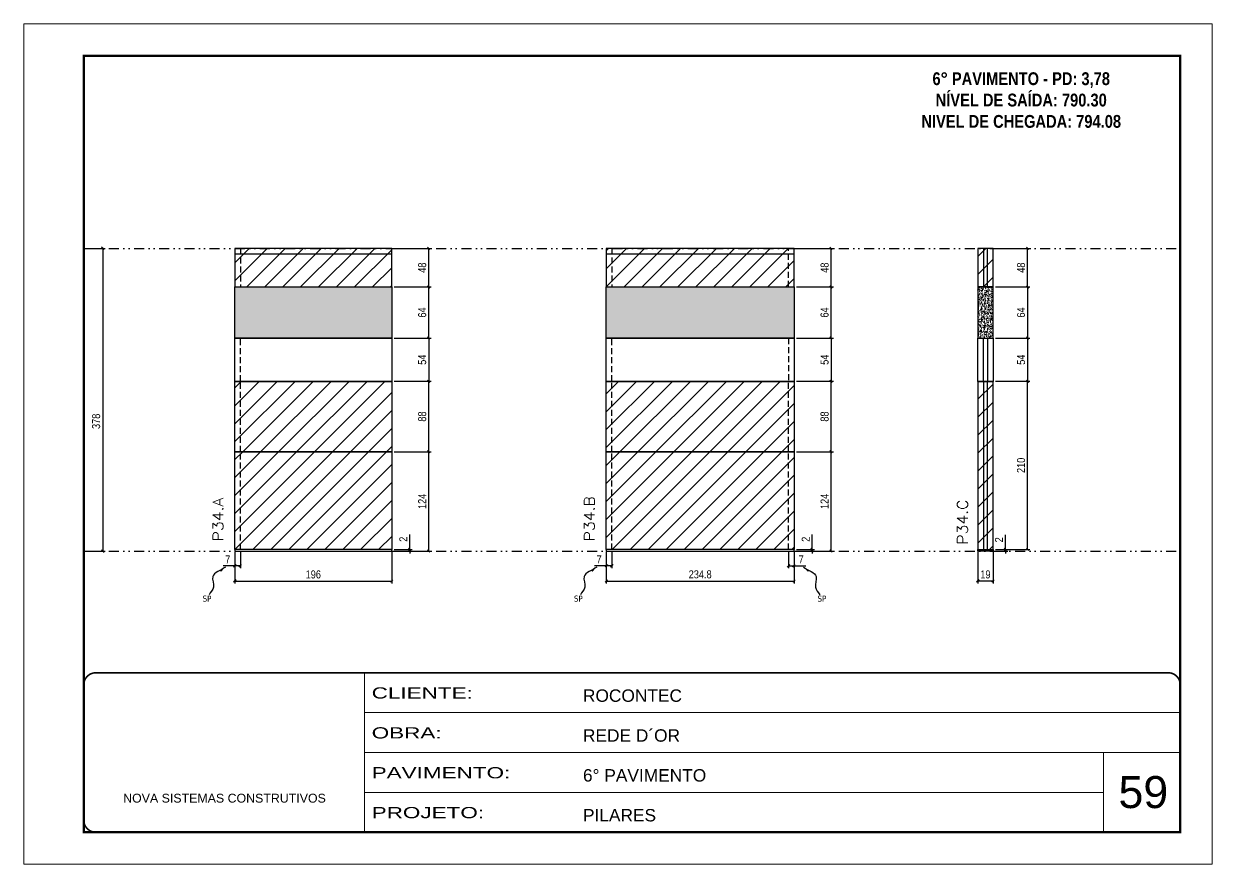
# Model space of a CAD drawing. Extents: x 28748 to 35002, y 14885 to 43501.
# Drawn here: x 31932 to 33417, y 26371 to 27421 of the extents above; entities that cross this region are included whole.
import ezdxf

# ---------------------------------------------------------------- set-up
doc = ezdxf.new("R2010")
doc.units = 0
for name, pattern in [('CONTINUO', [0]), ('DASHED', [0.75, 0.5, -0.25]), ('DIVIDE2', [0.625, 0.25, -0.125, 0, -0.125, 0, -0.125]), ('HIDDEN', [0.375, 0.25, -0.125])]:
    doc.linetypes.add(name, pattern=pattern)
for name, color, linetype, lineweight in [('CARIMBO', 255, 'Continuous', 9), ('Folhas', 255, 'Continuous', 9), ('Hachura', 251, 'Continuous', 9), ('SARRAFO DE PRESSAO', 251, 'DASHED', 9), ('Texto Seção', 7, 'Continuous', 15)]:
    doc.layers.add(name, color=color, linetype=linetype, lineweight=lineweight)
for name, color, linetype in [('COTA', 241, 'Continuous'), ('NOMENCLATURA', 7, 'Continuous'), ('Nível', 160, 'Continuous'), ('Painéis', 200, 'Continuous'), ('SARR_2.2x7', 40, 'Continuous'), ('Sarrafo de Pressão', 42, 'HIDDEN'), ('texto', 7, 'Continuous')]:
    doc.layers.add(name, color=color, linetype=linetype)
doc.styles.add('ARIAL', font='arial.ttf')
doc.styles.add('COTA TECNICA', font='techl___.ttf', dxfattribs={"height": 10})
doc.styles.add('COTA TECNICA-50', font='techl___.ttf', dxfattribs={"height": 10})
doc.styles.add('REGUA-120', font='ROMANS.shx', dxfattribs={"height": 15})
doc.styles.add('ROMANC', font='techb___.ttf', dxfattribs={"height": 2.5})
doc.styles.get("Standard").update_dxf_attribs({"font": 'arial.ttf'})
doc.styles.add('Tecnologia', font='')
doc.styles.get('Tecnologia').set_extended_font_data('Forgotten Futurist')
doc.dimstyles.new('COTA PAINEL-50', dxfattribs={"dimtxt": 10, "dimasz": 3, "dimexe": 3, "dimexo": 3, "dimgap": 3, "dimtad": 1, "dimdec": 1, "dimzin": 12, "dimdsep": 46, "dimtxsty": 'COTA TECNICA-50', "dimblk1": 'OBLIQUE', "dimblk2": 'OBLIQUE', "dimsah": 1, "dimcen": 0.9, "dimclrd": 4, "dimclre": 4, "dimclrt": 240, "dimadec": 1, "dimazin": 3, "dimtfac": 1, "dimtdec": 1, "dimtmove": 0, "dimatfit": 3, "dimfxl": 1, "dimtolj": 1, "dimtzin": 12, "dimarcsym": 0})
doc.dimstyles.new('PAINEL', dxfattribs={"dimtxt": 10, "dimasz": 3, "dimexe": 3, "dimexo": 3, "dimgap": 3, "dimtad": 1, "dimdec": 1, "dimzin": 12, "dimdsep": 46, "dimtxsty": 'COTA TECNICA', "dimblk1": 'OBLIQUE', "dimblk2": 'OBLIQUE', "dimsah": 1, "dimcen": 0.9, "dimclrd": 4, "dimclre": 4, "dimclrt": 240, "dimadec": 1, "dimazin": 3, "dimtfac": 1, "dimtdec": 1, "dimtmove": 0, "dimatfit": 3, "dimfxl": 1, "dimtolj": 1, "dimtzin": 12, "dimarcsym": 0})
doc.dimstyles.get("Standard").update_dxf_attribs({"dimtxt": 0.18, "dimasz": 0.18, "dimexe": 0.18, "dimexo": 0.0625, "dimgap": 0.09, "dimtad": 0, "dimtih": 1, "dimtoh": 1, "dimdec": 4, "dimzin": 0, "dimdsep": 46, "dimtxsty": 'Standard', "dimcen": 0.09, "dimadec": 0, "dimazin": 0, "dimtfac": 1, "dimtdec": 4, "dimtofl": 0, "dimtmove": 0, "dimatfit": 3, "dimfxl": 1, "dimtolj": 1, "dimtzin": 0, "dimarcsym": 0})
pattern_1 = [(45, (-97089.158, -2076.637), (-11.2253202, 11.2253202), [])]
pattern_2 = [(45, (28982.809, 33271.16), (-11.22532, 11.22532), [])]

# ---------------------------------------------------------------- blocks, each defined once
blk = doc.blocks.new('9999999999')
at = {"color": 30, "linetype": 'CONTINUO'}
for p, q in [((98564.6, 34230.2), (98564.6, 34429.4)), ((98564.6, 34379.6), (99584, 34379.6)), ((98564.6, 34329.8), (99488, 34329.8)), ((99584, 34329.8), (99488, 34329.8)), ((99488, 34329.8), (99488, 34230.2)), ((98564.6, 34280), (99488, 34280))]:
    blk.add_line(p, q, dxfattribs=at)
at = {"color": 30, "linetype": 'CONTINUO', "const_width": 2}
blk.add_lwpolyline([(99584, 34230.2), (99584, 34414.4, 0.414214), (99569, 34429.4), (98229, 34429.4, 0.414214), (98214, 34414.4), (98214, 34245.2, 0.414214), (98229, 34230.2), (99584, 34230.2)], format="xyb", dxfattribs=at)
at = {"layer": 'Folhas'}
blk.add_lwpolyline([(98139, 34190.2), (99624, 34190.2), (99624, 35240.2), (98139, 35240.2)], close=True, dxfattribs=at)
at = {"layer": 'Folhas', "color": 30, "const_width": 3}
blk.add_lwpolyline([(98214, 34230.2), (99584, 34230.2), (99584, 35200.2), (98214, 35200.2)], close=True, dxfattribs=at)
at = {"color": 7, "linetype": 'Continuous', "ltscale": 5, "style": 'ARIAL'}
for s, height, p in [('ROCONTEC', 15.48, (98837.7, 34393.1)), ('REDE D´OR', 15.48, (98837.7, 34343.3)), ('6° PAVIMENTO', 15.483, (98837.7, 34293.5)), ('NOVA SISTEMAS CONSTRUTIVOS', 11.059, (98263.2, 34267.2)), ('PILARES', 15.48, (98837.7, 34243.7))]:
    blk.add_text(s, height=height, dxfattribs=at).set_placement(p)
at = {"layer": 'Folhas', "color": 7, "style": 'Tecnologia', "width": 1.5}
for s, p in [('CLIENTE:', (98573.7, 34397.2)), ('OBRA:', (98573.7, 34347.3)), ('PAVIMENTO:', (98573.7, 34297.5)), ('PROJETO:', (98573.7, 34247.7))]:
    blk.add_text(s, height=14, dxfattribs=at).set_placement(p)
blk = doc.blocks.new('_Oblique')
at = {"color": 0, "linetype": 'ByBlock', "lineweight": -2}
blk.add_line((-0.5, -0.5), (0.5, 0.5), dxfattribs=at)
blk = doc.blocks.new('*D1097')
at = {"layer": 'COTA', "color": 4, "linetype": 'ByBlock', "lineweight": -2, "transparency": 16777216}
for p, q in [((32009.8, 27140), (32033.6, 27140)), ((32030.6, 27140), (32030.6, 26762)), ((32009.8, 26762), (32033.6, 26762))]:
    blk.add_line(p, q, dxfattribs=at)
at = {"layer": 'Defpoints', "color": 0, "linetype": 'ByBlock', "transparency": 16777216}
for p in [(32006.8, 27140), (32006.8, 26762), (32030.6, 26762)]:
    blk.add_point(p, dxfattribs=at)
at = {"layer": 'COTA', "color": 4, "linetype": 'ByBlock', "lineweight": -2, "transparency": 16777216, "xscale": 3, "yscale": 3, "zscale": 3}
for p, rotation in [((32030.6, 27140), 90), ((32030.6, 26762), 270)]:
    blk.add_blockref('_Oblique', p, dxfattribs=dict(at, rotation=rotation))
at = {"layer": 'COTA', "color": 240, "linetype": 'ByBlock', "transparency": 16777216, "insert": (32022.3, 26924), "char_height": 10, "attachment_point": 5, "rotation": 90, "style": 'COTA TECNICA'}
blk.add_mtext('\\A1;378', dxfattribs=at)
blk = doc.blocks.new('*D1098')
at = {"layer": 'COTA', "color": 4, "lineweight": -2, "transparency": 16777216}
for p, q in [((32195.6, 26761), (32195.6, 26721.5)), ((32391.6, 26761), (32391.6, 26721.5)), ((32195.6, 26724.5), (32391.6, 26724.5))]:
    blk.add_line(p, q, dxfattribs=at)
at = {"layer": 'Defpoints', "color": 0, "transparency": 16777216}
for p in [(32195.6, 26764), (32391.6, 26764), (32391.6, 26724.5)]:
    blk.add_point(p, dxfattribs=at)
at = {"layer": 'COTA', "color": 4, "lineweight": -2, "transparency": 16777216, "xscale": 3, "yscale": 3, "zscale": 3, "rotation": 180}
blk.add_blockref('_Oblique', (32195.6, 26724.5), dxfattribs=at)
at = {"layer": 'COTA', "color": 4, "lineweight": -2, "transparency": 16777216, "xscale": 3, "yscale": 3, "zscale": 3}
blk.add_blockref('_Oblique', (32391.6, 26724.5), dxfattribs=at)
at = {"layer": 'COTA', "color": 240, "transparency": 16777216, "insert": (32293.6, 26732.7), "char_height": 10, "attachment_point": 5, "style": 'COTA TECNICA'}
blk.add_mtext('\\A1;196', dxfattribs=at)
blk = doc.blocks.new('*D1099')
at = {"layer": 'COTA', "color": 4, "lineweight": -2, "transparency": 16777216}
for p, q in [((32394.6, 27092), (32440.8, 27092)), ((32437.8, 27028), (32437.8, 27092)), ((32394.6, 27028), (32440.8, 27028))]:
    blk.add_line(p, q, dxfattribs=at)
at = {"layer": 'Defpoints', "color": 0, "transparency": 16777216}
for p in [(32391.6, 27092), (32437.8, 27092), (32391.6, 27028)]:
    blk.add_point(p, dxfattribs=at)
at = {"layer": 'COTA', "color": 4, "lineweight": -2, "transparency": 16777216, "xscale": 3, "yscale": 3, "zscale": 3}
for p, rotation in [((32437.8, 27092), 90), ((32437.8, 27028), 270)]:
    blk.add_blockref('_Oblique', p, dxfattribs=dict(at, rotation=rotation))
at = {"layer": 'COTA', "color": 240, "transparency": 16777216, "insert": (32429.7, 27060), "char_height": 10, "attachment_point": 5, "rotation": 90, "style": 'COTA TECNICA'}
blk.add_mtext('\\A1;64', dxfattribs=at)
blk = doc.blocks.new('*D1100')
at = {"layer": 'COTA', "color": 4, "lineweight": -2, "transparency": 16777216}
for p, q in [((32202.6, 26761), (32202.6, 26740.5)), ((32195.6, 26759), (32195.6, 26740.5)), ((32195.6, 26743.5), (32180.8, 26743.5)), ((32202.6, 26743.5), (32195.6, 26743.5))]:
    blk.add_line(p, q, dxfattribs=at)
at = {"layer": 'Defpoints', "color": 0, "transparency": 16777216}
for p in [(32195.6, 26762), (32202.6, 26764), (32195.6, 26743.5)]:
    blk.add_point(p, dxfattribs=at)
at = {"layer": 'COTA', "color": 4, "lineweight": -2, "transparency": 16777216, "xscale": 3, "yscale": 3, "zscale": 3, "rotation": 180}
blk.add_blockref('_Oblique', (32195.6, 26743.5), dxfattribs=at)
at = {"layer": 'COTA', "color": 4, "lineweight": -2, "transparency": 16777216, "xscale": 3, "yscale": 3, "zscale": 3}
blk.add_blockref('_Oblique', (32202.6, 26743.5), dxfattribs=at)
at = {"layer": 'COTA', "color": 240, "transparency": 16777216, "insert": (32186.7, 26751.5), "char_height": 10, "attachment_point": 5, "style": 'COTA TECNICA-50'}
blk.add_mtext('\\A1;7', dxfattribs=at)
blk = doc.blocks.new('*D1101')
at = {"layer": 'COTA', "color": 4, "lineweight": -2, "transparency": 16777216}
for p, q in [((32394.6, 26886), (32440.8, 26886)), ((32437.8, 26762), (32437.8, 26886)), ((32394.6, 26762), (32440.8, 26762))]:
    blk.add_line(p, q, dxfattribs=at)
at = {"layer": 'Defpoints', "color": 0, "transparency": 16777216}
for p in [(32391.6, 26886), (32437.8, 26886), (32391.6, 26762)]:
    blk.add_point(p, dxfattribs=at)
at = {"layer": 'COTA', "color": 4, "lineweight": -2, "transparency": 16777216, "xscale": 3, "yscale": 3, "zscale": 3}
for p, rotation in [((32437.8, 26886), 90), ((32437.8, 26762), 270)]:
    blk.add_blockref('_Oblique', p, dxfattribs=dict(at, rotation=rotation))
at = {"layer": 'COTA', "color": 240, "transparency": 16777216, "insert": (32429.7, 26824), "char_height": 10, "attachment_point": 5, "rotation": 90, "style": 'COTA TECNICA-50'}
blk.add_mtext('\\A1;124', dxfattribs=at)
blk = doc.blocks.new('*D1102')
at = {"layer": 'COTA', "color": 4, "lineweight": -2, "transparency": 16777216}
for p, q in [((32414.1, 26764), (32414.1, 26782.8)), ((32394.6, 26764), (32417.1, 26764)), ((32394.6, 26762), (32417.1, 26762)), ((32414.1, 26762), (32414.1, 26764)), ((32414.1, 26762), (32414.1, 26759))]:
    blk.add_line(p, q, dxfattribs=at)
at = {"layer": 'Defpoints', "color": 0, "transparency": 16777216}
for p in [(32391.6, 26764), (32391.6, 26762), (32414.1, 26762)]:
    blk.add_point(p, dxfattribs=at)
at = {"layer": 'COTA', "color": 4, "lineweight": -2, "transparency": 16777216, "xscale": 3, "yscale": 3, "zscale": 3}
for p, rotation in [((32414.1, 26764), 270), ((32414.1, 26762), 90)]:
    blk.add_blockref('_Oblique', p, dxfattribs=dict(at, rotation=rotation))
at = {"layer": 'COTA', "color": 240, "transparency": 16777216, "insert": (32406.1, 26776.7), "char_height": 10, "attachment_point": 5, "rotation": 90, "style": 'COTA TECNICA-50'}
blk.add_mtext('\\A1;2', dxfattribs=at)
blk = doc.blocks.new('*D1103')
at = {"layer": 'COTA', "color": 4, "linetype": 'ByBlock', "lineweight": -2, "transparency": 16777216}
for p, q in [((32394.6, 26974), (32440.8, 26974)), ((32437.8, 26886), (32437.8, 26974)), ((32394.6, 26886), (32440.8, 26886))]:
    blk.add_line(p, q, dxfattribs=at)
at = {"layer": 'Defpoints', "color": 0, "linetype": 'ByBlock', "transparency": 16777216}
for p in [(32391.6, 26974), (32437.8, 26974), (32391.6, 26886)]:
    blk.add_point(p, dxfattribs=at)
at = {"layer": 'COTA', "color": 4, "linetype": 'ByBlock', "lineweight": -2, "transparency": 16777216, "xscale": 3, "yscale": 3, "zscale": 3}
for p, rotation in [((32437.8, 26974), 90), ((32437.8, 26886), 270)]:
    blk.add_blockref('_Oblique', p, dxfattribs=dict(at, rotation=rotation))
at = {"layer": 'COTA', "color": 240, "linetype": 'ByBlock', "transparency": 16777216, "insert": (32429.7, 26930), "char_height": 10, "attachment_point": 5, "rotation": 90, "style": 'COTA TECNICA'}
blk.add_mtext('\\A1;88', dxfattribs=at)
blk = doc.blocks.new('*D1104')
at = {"layer": 'COTA', "color": 4, "lineweight": -2, "transparency": 16777216}
for p, q in [((32659.6, 26761), (32659.6, 26721.5)), ((32894.4, 26761), (32894.4, 26721.5)), ((32659.6, 26724.5), (32894.4, 26724.5))]:
    blk.add_line(p, q, dxfattribs=at)
at = {"layer": 'Defpoints', "color": 0, "transparency": 16777216}
for p in [(32659.6, 26764), (32894.4, 26764), (32894.4, 26724.5)]:
    blk.add_point(p, dxfattribs=at)
at = {"layer": 'COTA', "color": 4, "lineweight": -2, "transparency": 16777216, "xscale": 3, "yscale": 3, "zscale": 3, "rotation": 180}
blk.add_blockref('_Oblique', (32659.6, 26724.5), dxfattribs=at)
at = {"layer": 'COTA', "color": 4, "lineweight": -2, "transparency": 16777216, "xscale": 3, "yscale": 3, "zscale": 3}
blk.add_blockref('_Oblique', (32894.4, 26724.5), dxfattribs=at)
at = {"layer": 'COTA', "color": 240, "transparency": 16777216, "insert": (32777, 26732.8), "char_height": 10, "attachment_point": 5, "style": 'COTA TECNICA'}
blk.add_mtext('\\A1;234.8', dxfattribs=at)
blk = doc.blocks.new('*D1105')
at = {"layer": 'COTA', "color": 4, "lineweight": -2, "transparency": 16777216}
for p, q in [((32897.4, 27092), (32943.6, 27092)), ((32940.6, 27028), (32940.6, 27092)), ((32897.4, 27028), (32943.6, 27028))]:
    blk.add_line(p, q, dxfattribs=at)
at = {"layer": 'Defpoints', "color": 0, "transparency": 16777216}
for p in [(32894.4, 27092), (32940.6, 27092), (32894.4, 27028)]:
    blk.add_point(p, dxfattribs=at)
at = {"layer": 'COTA', "color": 4, "lineweight": -2, "transparency": 16777216, "xscale": 3, "yscale": 3, "zscale": 3}
for p, rotation in [((32940.6, 27092), 90), ((32940.6, 27028), 270)]:
    blk.add_blockref('_Oblique', p, dxfattribs=dict(at, rotation=rotation))
at = {"layer": 'COTA', "color": 240, "transparency": 16777216, "insert": (32932.5, 27060), "char_height": 10, "attachment_point": 5, "rotation": 90, "style": 'COTA TECNICA'}
blk.add_mtext('\\A1;64', dxfattribs=at)
blk = doc.blocks.new('*D1177')
at = {"layer": 'COTA', "color": 4, "lineweight": -2, "transparency": 16777216}
for p, q in [((32666.6, 26761), (32666.6, 26740.5)), ((32659.6, 26759), (32659.6, 26740.5)), ((32659.6, 26743.5), (32644.8, 26743.5)), ((32666.6, 26743.5), (32659.6, 26743.5))]:
    blk.add_line(p, q, dxfattribs=at)
at = {"layer": 'Defpoints', "color": 0, "transparency": 16777216}
for p in [(32659.6, 26762), (32666.6, 26764), (32659.6, 26743.5)]:
    blk.add_point(p, dxfattribs=at)
at = {"layer": 'COTA', "color": 4, "lineweight": -2, "transparency": 16777216, "xscale": 3, "yscale": 3, "zscale": 3, "rotation": 180}
blk.add_blockref('_Oblique', (32659.6, 26743.5), dxfattribs=at)
at = {"layer": 'COTA', "color": 4, "lineweight": -2, "transparency": 16777216, "xscale": 3, "yscale": 3, "zscale": 3}
blk.add_blockref('_Oblique', (32666.6, 26743.5), dxfattribs=at)
at = {"layer": 'COTA', "color": 240, "transparency": 16777216, "insert": (32650.7, 26751.5), "char_height": 10, "attachment_point": 5, "style": 'COTA TECNICA-50'}
blk.add_mtext('\\A1;7', dxfattribs=at)
blk = doc.blocks.new('*D1178')
at = {"layer": 'COTA', "color": 4, "lineweight": -2, "transparency": 16777216}
for p, q in [((32887.4, 26761), (32887.4, 26740.5)), ((32894.4, 26759), (32894.4, 26740.5)), ((32887.4, 26743.5), (32894.4, 26743.5)), ((32894.4, 26743.5), (32909.1, 26743.5))]:
    blk.add_line(p, q, dxfattribs=at)
at = {"layer": 'Defpoints', "color": 0, "transparency": 16777216}
for p in [(32887.4, 26764), (32894.4, 26762), (32894.4, 26743.5)]:
    blk.add_point(p, dxfattribs=at)
at = {"layer": 'COTA', "color": 4, "lineweight": -2, "transparency": 16777216, "xscale": 3, "yscale": 3, "zscale": 3, "rotation": 180}
blk.add_blockref('_Oblique', (32887.4, 26743.5), dxfattribs=at)
at = {"layer": 'COTA', "color": 4, "lineweight": -2, "transparency": 16777216, "xscale": 3, "yscale": 3, "zscale": 3}
blk.add_blockref('_Oblique', (32894.4, 26743.5), dxfattribs=at)
at = {"layer": 'COTA', "color": 240, "transparency": 16777216, "insert": (32903.2, 26751.5), "char_height": 10, "attachment_point": 5, "style": 'COTA TECNICA-50'}
blk.add_mtext('\\A1;7', dxfattribs=at)
blk = doc.blocks.new('*D1179')
at = {"layer": 'COTA', "color": 4, "lineweight": -2, "transparency": 16777216}
for p, q in [((32897.4, 26886), (32943.6, 26886)), ((32940.6, 26762), (32940.6, 26886)), ((32897.4, 26762), (32943.6, 26762))]:
    blk.add_line(p, q, dxfattribs=at)
at = {"layer": 'Defpoints', "color": 0, "transparency": 16777216}
for p in [(32894.4, 26886), (32940.6, 26886), (32894.4, 26762)]:
    blk.add_point(p, dxfattribs=at)
at = {"layer": 'COTA', "color": 4, "lineweight": -2, "transparency": 16777216, "xscale": 3, "yscale": 3, "zscale": 3}
for p, rotation in [((32940.6, 26886), 90), ((32940.6, 26762), 270)]:
    blk.add_blockref('_Oblique', p, dxfattribs=dict(at, rotation=rotation))
at = {"layer": 'COTA', "color": 240, "transparency": 16777216, "insert": (32932.5, 26824), "char_height": 10, "attachment_point": 5, "rotation": 90, "style": 'COTA TECNICA-50'}
blk.add_mtext('\\A1;124', dxfattribs=at)
blk = doc.blocks.new('*D1180')
at = {"layer": 'COTA', "color": 4, "lineweight": -2, "transparency": 16777216}
for p, q in [((32916.9, 26764), (32916.9, 26782.8)), ((32897.4, 26764), (32919.9, 26764)), ((32897.4, 26762), (32919.9, 26762)), ((32916.9, 26762), (32916.9, 26764)), ((32916.9, 26762), (32916.9, 26759))]:
    blk.add_line(p, q, dxfattribs=at)
at = {"layer": 'Defpoints', "color": 0, "transparency": 16777216}
for p in [(32894.4, 26764), (32894.4, 26762), (32916.9, 26762)]:
    blk.add_point(p, dxfattribs=at)
at = {"layer": 'COTA', "color": 4, "lineweight": -2, "transparency": 16777216, "xscale": 3, "yscale": 3, "zscale": 3}
for p, rotation in [((32916.9, 26764), 270), ((32916.9, 26762), 90)]:
    blk.add_blockref('_Oblique', p, dxfattribs=dict(at, rotation=rotation))
at = {"layer": 'COTA', "color": 240, "transparency": 16777216, "insert": (32908.9, 26776.7), "char_height": 10, "attachment_point": 5, "rotation": 90, "style": 'COTA TECNICA-50'}
blk.add_mtext('\\A1;2', dxfattribs=at)
blk = doc.blocks.new('*D1181')
at = {"layer": 'COTA', "color": 4, "linetype": 'ByBlock', "lineweight": -2, "transparency": 16777216}
for p, q in [((32897.4, 26974), (32943.6, 26974)), ((32940.6, 26886), (32940.6, 26974)), ((32897.4, 26886), (32943.6, 26886))]:
    blk.add_line(p, q, dxfattribs=at)
at = {"layer": 'Defpoints', "color": 0, "linetype": 'ByBlock', "transparency": 16777216}
for p in [(32894.4, 26974), (32940.6, 26974), (32894.4, 26886)]:
    blk.add_point(p, dxfattribs=at)
at = {"layer": 'COTA', "color": 4, "linetype": 'ByBlock', "lineweight": -2, "transparency": 16777216, "xscale": 3, "yscale": 3, "zscale": 3}
for p, rotation in [((32940.6, 26974), 90), ((32940.6, 26886), 270)]:
    blk.add_blockref('_Oblique', p, dxfattribs=dict(at, rotation=rotation))
at = {"layer": 'COTA', "color": 240, "linetype": 'ByBlock', "transparency": 16777216, "insert": (32932.5, 26930), "char_height": 10, "attachment_point": 5, "rotation": 90, "style": 'COTA TECNICA'}
blk.add_mtext('\\A1;88', dxfattribs=at)
blk = doc.blocks.new('*D1182')
at = {"layer": 'COTA', "color": 4, "lineweight": -2, "transparency": 16777216}
for p, q in [((33124, 26761), (33124, 26721.6)), ((33143, 26761), (33143, 26721.6)), ((33124, 26724.6), (33143, 26724.6))]:
    blk.add_line(p, q, dxfattribs=at)
at = {"layer": 'Defpoints', "color": 0, "transparency": 16777216}
for p in [(33124, 26764), (33143, 26764), (33143, 26724.6)]:
    blk.add_point(p, dxfattribs=at)
at = {"layer": 'COTA', "color": 4, "lineweight": -2, "transparency": 16777216, "xscale": 3, "yscale": 3, "zscale": 3, "rotation": 180}
blk.add_blockref('_Oblique', (33124, 26724.6), dxfattribs=at)
at = {"layer": 'COTA', "color": 4, "lineweight": -2, "transparency": 16777216, "xscale": 3, "yscale": 3, "zscale": 3}
blk.add_blockref('_Oblique', (33143, 26724.6), dxfattribs=at)
at = {"layer": 'COTA', "color": 240, "transparency": 16777216, "insert": (33133.5, 26732.7), "char_height": 10, "attachment_point": 5, "style": 'COTA TECNICA'}
blk.add_mtext('\\A1;19', dxfattribs=at)
blk = doc.blocks.new('*D1183')
at = {"layer": 'COTA', "color": 4, "lineweight": -2, "transparency": 16777216}
for p, q in [((33158.4, 26764), (33158.4, 26782.1)), ((33146, 26764), (33161.4, 26764)), ((33146, 26762), (33161.4, 26762)), ((33158.4, 26762), (33158.4, 26764)), ((33158.4, 26762), (33158.4, 26759))]:
    blk.add_line(p, q, dxfattribs=at)
at = {"layer": 'Defpoints', "color": 0, "transparency": 16777216}
for p in [(33143, 26764), (33143, 26762), (33158.4, 26764)]:
    blk.add_point(p, dxfattribs=at)
at = {"layer": 'COTA', "color": 4, "lineweight": -2, "transparency": 16777216, "xscale": 3, "yscale": 3, "zscale": 3}
for p, rotation in [((33158.4, 26764), 270), ((33158.4, 26762), 90)]:
    blk.add_blockref('_Oblique', p, dxfattribs=dict(at, rotation=rotation))
at = {"layer": 'COTA', "color": 240, "transparency": 16777216, "insert": (33150.4, 26776), "char_height": 10, "attachment_point": 5, "rotation": 90, "style": 'COTA TECNICA-50'}
blk.add_mtext('\\A1;2', dxfattribs=at)
blk = doc.blocks.new('*D1977')
at = {"layer": 'COTA', "color": 4, "linetype": 'ByBlock', "lineweight": -2, "transparency": 16777216}
for p, q in [((33146, 27092), (33189.1, 27092)), ((33186.1, 27092), (33186.1, 27028)), ((33146, 27028), (33189.1, 27028))]:
    blk.add_line(p, q, dxfattribs=at)
at = {"layer": 'Defpoints', "color": 0, "linetype": 'ByBlock', "transparency": 16777216}
for p in [(33143, 27092), (33143, 27028), (33186.1, 27028)]:
    blk.add_point(p, dxfattribs=at)
at = {"layer": 'COTA', "color": 4, "linetype": 'ByBlock', "lineweight": -2, "transparency": 16777216, "xscale": 3, "yscale": 3, "zscale": 3}
for p, rotation in [((33186.1, 27092), 90), ((33186.1, 27028), 270)]:
    blk.add_blockref('_Oblique', p, dxfattribs=dict(at, rotation=rotation))
at = {"layer": 'COTA', "color": 240, "linetype": 'ByBlock', "transparency": 16777216, "insert": (33178, 27060), "char_height": 10, "attachment_point": 5, "rotation": 90, "style": 'COTA TECNICA'}
blk.add_mtext('\\A1;64', dxfattribs=at)
blk = doc.blocks.new('*D1978')
at = {"layer": 'COTA', "color": 4, "linetype": 'ByBlock', "lineweight": -2, "transparency": 16777216}
for p, q in [((33146, 26974), (33189.1, 26974)), ((33186.1, 26764), (33186.1, 26974)), ((33146, 26764), (33189.1, 26764))]:
    blk.add_line(p, q, dxfattribs=at)
at = {"layer": 'Defpoints', "color": 0, "linetype": 'ByBlock', "transparency": 16777216}
for p in [(33143, 26974), (33186.1, 26974), (33143, 26764)]:
    blk.add_point(p, dxfattribs=at)
at = {"layer": 'COTA', "color": 4, "linetype": 'ByBlock', "lineweight": -2, "transparency": 16777216, "xscale": 3, "yscale": 3, "zscale": 3}
for p, rotation in [((33186.1, 26974), 90), ((33186.1, 26764), 270)]:
    blk.add_blockref('_Oblique', p, dxfattribs=dict(at, rotation=rotation))
at = {"layer": 'COTA', "color": 240, "linetype": 'ByBlock', "transparency": 16777216, "insert": (33178, 26869), "char_height": 10, "attachment_point": 5, "rotation": 90, "style": 'COTA TECNICA'}
blk.add_mtext('\\A1;210', dxfattribs=at)
blk = doc.blocks.new('*D1429')
at = {"layer": 'COTA', "color": 4, "lineweight": -2, "transparency": 16777216}
for p, q in [((32394.6, 27140), (32440.8, 27140)), ((32437.8, 27092), (32437.8, 27140)), ((32394.6, 27092), (32440.8, 27092))]:
    blk.add_line(p, q, dxfattribs=at)
at = {"layer": 'Defpoints', "color": 0, "transparency": 16777216}
for p in [(32391.6, 27140), (32437.8, 27140), (32391.6, 27092)]:
    blk.add_point(p, dxfattribs=at)
at = {"layer": 'COTA', "color": 4, "lineweight": -2, "transparency": 16777216, "xscale": 3, "yscale": 3, "zscale": 3}
for p, rotation in [((32437.8, 27140), 90), ((32437.8, 27092), 270)]:
    blk.add_blockref('_Oblique', p, dxfattribs=dict(at, rotation=rotation))
at = {"layer": 'COTA', "color": 240, "transparency": 16777216, "insert": (32429.7, 27116), "char_height": 10, "attachment_point": 5, "rotation": 90, "style": 'COTA TECNICA-50'}
blk.add_mtext('\\A1;48', dxfattribs=at)
blk = doc.blocks.new('*D1430')
at = {"layer": 'COTA', "color": 4, "lineweight": -2, "transparency": 16777216}
for p, q in [((32897.4, 27140), (32943.6, 27140)), ((32940.6, 27092), (32940.6, 27140)), ((32897.4, 27092), (32943.6, 27092))]:
    blk.add_line(p, q, dxfattribs=at)
at = {"layer": 'Defpoints', "color": 0, "transparency": 16777216}
for p in [(32894.4, 27140), (32940.6, 27140), (32894.4, 27092)]:
    blk.add_point(p, dxfattribs=at)
at = {"layer": 'COTA', "color": 4, "lineweight": -2, "transparency": 16777216, "xscale": 3, "yscale": 3, "zscale": 3}
for p, rotation in [((32940.6, 27140), 90), ((32940.6, 27092), 270)]:
    blk.add_blockref('_Oblique', p, dxfattribs=dict(at, rotation=rotation))
at = {"layer": 'COTA', "color": 240, "transparency": 16777216, "insert": (32932.5, 27116), "char_height": 10, "attachment_point": 5, "rotation": 90, "style": 'COTA TECNICA-50'}
blk.add_mtext('\\A1;48', dxfattribs=at)
blk = doc.blocks.new('*D1431')
at = {"layer": 'COTA', "color": 4, "lineweight": -2, "transparency": 16777216}
for p, q in [((33146, 27140), (33189.1, 27140)), ((33186.1, 27092), (33186.1, 27140)), ((33146, 27092), (33189.1, 27092))]:
    blk.add_line(p, q, dxfattribs=at)
at = {"layer": 'Defpoints', "color": 0, "transparency": 16777216}
for p in [(33143, 27140), (33186.1, 27140), (33143, 27092)]:
    blk.add_point(p, dxfattribs=at)
at = {"layer": 'COTA', "color": 4, "lineweight": -2, "transparency": 16777216, "xscale": 3, "yscale": 3, "zscale": 3}
for p, rotation in [((33186.1, 27140), 90), ((33186.1, 27092), 270)]:
    blk.add_blockref('_Oblique', p, dxfattribs=dict(at, rotation=rotation))
at = {"layer": 'COTA', "color": 240, "transparency": 16777216, "insert": (33178, 27116), "char_height": 10, "attachment_point": 5, "rotation": 90, "style": 'COTA TECNICA-50'}
blk.add_mtext('\\A1;48', dxfattribs=at)
blk = doc.blocks.new('*D2479')
at = {"layer": 'COTA', "color": 4, "lineweight": -2, "transparency": 16777216}
for p, q in [((32394.6, 27028), (32440.8, 27028)), ((32437.8, 27028), (32437.8, 26974)), ((32394.6, 26974), (32440.8, 26974))]:
    blk.add_line(p, q, dxfattribs=at)
at = {"layer": 'Defpoints', "color": 0, "transparency": 16777216}
for p in [(32391.6, 27028), (32391.6, 26974), (32437.8, 26974)]:
    blk.add_point(p, dxfattribs=at)
at = {"layer": 'COTA', "color": 4, "lineweight": -2, "transparency": 16777216, "xscale": 3, "yscale": 3, "zscale": 3}
for p, rotation in [((32437.8, 27028), 90), ((32437.8, 26974), 270)]:
    blk.add_blockref('_Oblique', p, dxfattribs=dict(at, rotation=rotation))
at = {"layer": 'COTA', "color": 240, "transparency": 16777216, "insert": (32429.7, 27001), "char_height": 10, "attachment_point": 5, "rotation": 90, "style": 'COTA TECNICA'}
blk.add_mtext('\\A1;54', dxfattribs=at)
blk = doc.blocks.new('*D2480')
at = {"layer": 'COTA', "color": 4, "lineweight": -2, "transparency": 16777216}
for p, q in [((32897.4, 27028), (32943.6, 27028)), ((32940.6, 27028), (32940.6, 26974)), ((32897.4, 26974), (32943.6, 26974))]:
    blk.add_line(p, q, dxfattribs=at)
at = {"layer": 'Defpoints', "color": 0, "transparency": 16777216}
for p in [(32894.4, 27028), (32894.4, 26974), (32940.6, 26974)]:
    blk.add_point(p, dxfattribs=at)
at = {"layer": 'COTA', "color": 4, "lineweight": -2, "transparency": 16777216, "xscale": 3, "yscale": 3, "zscale": 3}
for p, rotation in [((32940.6, 27028), 90), ((32940.6, 26974), 270)]:
    blk.add_blockref('_Oblique', p, dxfattribs=dict(at, rotation=rotation))
at = {"layer": 'COTA', "color": 240, "transparency": 16777216, "insert": (32932.5, 27001), "char_height": 10, "attachment_point": 5, "rotation": 90, "style": 'COTA TECNICA'}
blk.add_mtext('\\A1;54', dxfattribs=at)
blk = doc.blocks.new('*D2481')
at = {"layer": 'COTA', "color": 4, "lineweight": -2, "transparency": 16777216}
for p, q in [((33146, 27028), (33189.1, 27028)), ((33186.1, 27028), (33186.1, 26974)), ((33146, 26974), (33189.1, 26974))]:
    blk.add_line(p, q, dxfattribs=at)
at = {"layer": 'Defpoints', "color": 0, "transparency": 16777216}
for p in [(33143, 27028), (33143, 26974), (33186.1, 26974)]:
    blk.add_point(p, dxfattribs=at)
at = {"layer": 'COTA', "color": 4, "lineweight": -2, "transparency": 16777216, "xscale": 3, "yscale": 3, "zscale": 3}
for p, rotation in [((33186.1, 27028), 90), ((33186.1, 26974), 270)]:
    blk.add_blockref('_Oblique', p, dxfattribs=dict(at, rotation=rotation))
at = {"layer": 'COTA', "color": 240, "transparency": 16777216, "insert": (33178, 27001), "char_height": 10, "attachment_point": 5, "rotation": 90, "style": 'COTA TECNICA'}
blk.add_mtext('\\A1;54', dxfattribs=at)

msp = doc.modelspace()

# ---------------------------------------------------------------- hatches: boundary and pattern name
at = {"layer": 'COTA', "linetype": 'ByBlock'}
h = msp.add_hatch(dxfattribs=at)
h.set_pattern_fill('AR-CONC', color=256, scale=0.03)
h.set_pattern_definition([(50, (-99216.2034, -2085.4368), (5.46554007, -0.47817257), [0.5715, -6.2865]), (355, (-99216.2034, -2085.437), (-1.05730264, 5.73170536), [0.4572, -5.02921753]), (100.4514447, (-99215.748, -2085.4766), (4.40823741, 5.25353256), [0.48570026, -5.34270734]), (46.1842, (-99216.2034, -2083.913), (8.13237123, -1.26126984), [0.85725, -9.42975]), (96.6355576, (-99215.526, -2084.018), (7.122124, 7.42278374), [0.7285507, -8.01406824]), (351.184151, (-99216.203, -2083.913), (7.122124, 7.42278374), [0.685799, -7.54379196]), (21, (-99215.4414, -2084.2938), (4.54843174, -3.06795595), [0.5715, -6.2865]), (326, (-99215.4414, -2084.294), (1.85406085, 5.52563898), [0.4572, -5.0292]), (71.451445, (-99215.0623, -2084.5494), (6.40249258, 2.45768307), [0.48570026, -5.34269813]), (37.5, (-99216.2034, -2085.4368), (0.092658098, 2.536651166), [0, -4.96824, 0, -5.1054, 0, -5.04825]), (7.5, (-99216.2034, -2085.4368), (2.004589875, 3.005417245), [0, -2.91084, 0, -4.85394, 0, -1.92405]), (327.5, (-99217.9026, -2085.4368), (4.067717855, -0.17186232), [0, -1.905, 0, -5.9436, 0, -7.8867]), (317.5, (-99218.6646, -2085.4368), (4.44387544, 0.76279473), [0, -2.4765, 0, -3.94716, 0, -5.6007])])
h.paths.add_polyline_path([(32391.58, 27027.98), (32195.58, 27027.98), (32195.58, 27091.98), (32391.58, 27091.98)])
h = msp.add_hatch(dxfattribs=at)
h.set_pattern_fill('AR-CONC', color=256, scale=0.03)
h.set_pattern_definition([(50, (-98752.2213, -2085.4368), (5.46554007, -0.47817257), [0.5715, -6.2865]), (355, (-98752.2213, -2085.437), (-1.05730264, 5.73170536), [0.4572, -5.02921753]), (100.4514447, (-98751.766, -2085.4766), (4.40823741, 5.25353256), [0.48570026, -5.34270734]), (46.1842, (-98752.221, -2083.913), (8.13237123, -1.26126984), [0.85725, -9.42975]), (96.6355576, (-98751.5436, -2084.018), (7.122124, 7.42278374), [0.7285507, -8.01406824]), (351.184151, (-98752.221, -2083.913), (7.122124, 7.42278374), [0.685799, -7.54379196]), (21, (-98751.4593, -2084.2938), (4.54843174, -3.06795595), [0.5715, -6.2865]), (326, (-98751.4593, -2084.294), (1.85406085, 5.52563898), [0.4572, -5.0292]), (71.451445, (-98751.08, -2084.5494), (6.40249258, 2.45768307), [0.48570026, -5.34269813]), (37.5, (-98752.2213, -2085.4368), (0.092658098, 2.536651166), [0, -4.96824, 0, -5.1054, 0, -5.04825]), (7.5, (-98752.2213, -2085.4368), (2.004589875, 3.005417245), [0, -2.91084, 0, -4.85394, 0, -1.92405]), (327.5, (-98753.9206, -2085.4368), (4.067717855, -0.17186232), [0, -1.905, 0, -5.9436, 0, -7.8867]), (317.5, (-98754.6826, -2085.4368), (4.44387544, 0.76279473), [0, -2.4765, 0, -3.94716, 0, -5.6007])])
h.paths.add_polyline_path([(32894.36, 27027.98), (32659.56, 27027.98), (32659.56, 27091.98), (32894.36, 27091.98)])
h = msp.add_hatch(dxfattribs=at)
h.set_pattern_fill('AR-CONC', color=256, scale=0.03)
h.set_pattern_definition([(50, (-98767.6145, -6717.937), (5.46554007, -0.47817257), [0.5715, -6.2865]), (355, (-98767.6145, -6717.937), (-1.05730264, 5.73170536), [0.4572, -5.02921753]), (100.4514447, (-98767.159, -6717.977), (4.40823741, 5.25353256), [0.48570026, -5.34270734]), (46.1842, (-98767.6145, -6716.413), (8.13237123, -1.26126984), [0.85725, -9.42975]), (96.6355576, (-98766.937, -6716.518), (7.122124, 7.42278374), [0.7285507, -8.01406824]), (351.184151, (-98767.6145, -6716.413), (7.122124, 7.42278374), [0.685799, -7.54379196]), (21, (-98766.8525, -6716.794), (4.54843174, -3.06795595), [0.5715, -6.2865]), (326, (-98766.8525, -6716.794), (1.85406085, 5.52563898), [0.4572, -5.0292]), (71.451445, (-98766.4735, -6717.05), (6.40249258, 2.45768307), [0.48570026, -5.34269813]), (37.5, (-98767.6145, -6717.9372), (0.092658098, 2.536651166), [0, -4.96824, 0, -5.1054, 0, -5.04825]), (7.5, (-98767.6145, -6717.9372), (2.004589875, 3.005417245), [0, -2.91084, 0, -4.85394, 0, -1.92405]), (327.5, (-98769.3138, -6717.9372), (4.067717855, -0.17186232), [0, -1.905, 0, -5.9436, 0, -7.8867]), (317.5, (-98770.0758, -6717.9372), (4.44387544, 0.76279473), [0, -2.4765, 0, -3.94716, 0, -5.6007])])
h.paths.add_polyline_path([(33143.04, 27091.98), (33124.04, 27091.98), (33124.04, 27027.98), (33143.04, 27027.98)])
at = {"layer": 'Hachura', "linetype": 'ByBlock'}
h = msp.add_hatch(dxfattribs=at)
h.set_pattern_fill('ANSI31', color=256, scale=5)
h.set_pattern_definition(pattern_2)
h.paths.add_polyline_path([(32391.58, 27091.98), (32391.58, 27139.98), (32195.58, 27139.98), (32195.58, 27091.98)])
h = msp.add_hatch(dxfattribs=at)
h.set_pattern_fill('ANSI31', color=256, scale=5)
h.set_pattern_definition(pattern_2)
h.paths.add_polyline_path([(32894.36, 27091.98), (32894.36, 27139.98), (32659.56, 27139.98), (32659.56, 27091.98)])
h = msp.add_hatch(dxfattribs=at)
h.set_pattern_fill('ANSI31', color=256, scale=5)
h.set_pattern_definition(pattern_2)
h.paths.add_polyline_path([(33143.04, 27139.98), (33124.04, 27139.98), (33124.04, 27091.98), (33143.04, 27091.98)])
h = msp.add_hatch(dxfattribs=at)
h.set_pattern_fill('ANSI31', color=256, scale=5)
h.set_pattern_definition(pattern_1)
h.paths.add_polyline_path([(32195.58, 26973.98), (32195.58, 26885.98), (32391.58, 26885.98), (32391.58, 26973.98)])
h = msp.add_hatch(dxfattribs=at)
h.set_pattern_fill('ANSI31', color=256, scale=5)
h.set_pattern_definition(pattern_1)
h.paths.add_polyline_path([(32659.56, 26973.98), (32659.56, 26885.98), (32894.36, 26885.98), (32894.36, 26973.98)])
h = msp.add_hatch(dxfattribs=at)
h.set_pattern_fill('ANSI31', color=256, scale=5)
h.set_pattern_definition(pattern_1)
h.paths.add_polyline_path([(33124.04, 26763.98), (33143.04, 26763.98), (33143.04, 26973.98), (33124.04, 26973.98)])
h = msp.add_hatch(dxfattribs=at)
h.set_pattern_fill('ANSI31', color=256, scale=5)
h.set_pattern_definition(pattern_1)
h.paths.add_polyline_path([(32391.58, 26885.98), (32195.58, 26885.98), (32195.58, 26763.98), (32391.58, 26763.98)])
h = msp.add_hatch(dxfattribs=at)
h.set_pattern_fill('ANSI31', color=256, scale=5)
h.set_pattern_definition(pattern_1)
h.paths.add_polyline_path([(32894.36, 26885.98), (32659.56, 26885.98), (32659.56, 26763.98), (32894.36, 26763.98)])

# ---------------------------------------------------------------- linework, layer by layer
at = {"layer": 'COTA', "linetype": 'ByBlock'}
for points in [[(32391.58, 27027.98), (32195.58, 27027.98), (32195.58, 27091.98), (32391.58, 27091.98)], [(32894.36, 27027.98), (32659.56, 27027.98), (32659.56, 27091.98), (32894.36, 27091.98)], [(33124.04, 27027.98), (33143.04, 27027.98), (33143.04, 27091.98), (33124.04, 27091.98)]]:
    msp.add_lwpolyline(points, close=True, dxfattribs=at)
at = {"layer": 'Nível', "color": 4, "linetype": 'DIVIDE2', "ltscale": 50}
for p, q in [((32006.84, 27139.98), (33376.84, 27139.98)), ((32006.84, 26761.98), (33376.84, 26761.98))]:
    msp.add_line(p, q, dxfattribs=at)
at = {"layer": 'Painéis'}
for p, q in [((32391.58, 27139.98), (32195.58, 27139.98)), ((32195.58, 27139.98), (32195.58, 27091.98)), ((32391.58, 27091.98), (32391.58, 27139.98)), ((32894.36, 27139.98), (32659.56, 27139.98)), ((32659.56, 27139.98), (32659.56, 27091.98)), ((32894.36, 27091.98), (32894.36, 27139.98)), ((33143.04, 27139.98), (33124.04, 27139.98)), ((33124.04, 27139.98), (33124.04, 27091.98)), ((33143.04, 27091.98), (33143.04, 27139.98)), ((32195.58, 27091.98), (32391.58, 27091.98)), ((32659.56, 27091.98), (32894.36, 27091.98)), ((33124.04, 27091.98), (33143.04, 27091.98)), ((32195.58, 27027.98), (32391.58, 27027.98)), ((32195.58, 26973.98), (32195.58, 27027.98)), ((32391.58, 27027.98), (32391.58, 26973.98)), ((32659.56, 27027.98), (32894.36, 27027.98)), ((32659.56, 26973.98), (32659.56, 27027.98)), ((32894.36, 27027.98), (32894.36, 26973.98)), ((33124.04, 27027.98), (33143.04, 27027.98)), ((33124.04, 26973.98), (33124.04, 27027.98)), ((33143.04, 27027.98), (33143.04, 26973.98)), ((32391.58, 26973.98), (32195.58, 26973.98)), ((32195.58, 26885.98), (32195.58, 26973.98)), ((32195.58, 26973.98), (32391.58, 26973.98)), ((32391.58, 26973.98), (32195.58, 26973.98)), ((32391.58, 26973.98), (32391.58, 26885.98)), ((32894.36, 26973.98), (32659.56, 26973.98)), ((32659.56, 26885.98), (32659.56, 26973.98)), ((32659.56, 26973.98), (32894.36, 26973.98)), ((32894.36, 26973.98), (32659.56, 26973.98)), ((32894.36, 26973.98), (32894.36, 26885.98)), ((33143.04, 26973.98), (33124.04, 26973.98)), ((33124.04, 26973.98), (33124.04, 26763.98)), ((33124.04, 26973.98), (33143.04, 26973.98)), ((33143.04, 26973.98), (33124.04, 26973.98)), ((33143.04, 26763.98), (33143.04, 26973.98)), ((32391.58, 26885.98), (32195.58, 26885.98)), ((32894.36, 26885.98), (32659.56, 26885.98)), ((33124.04, 26763.98), (33143.04, 26763.98))]:
    msp.add_line(p, q, dxfattribs=at)
at = {"layer": 'Painéis', "linetype": 'ByBlock'}
for p, q in [((32195.58, 26973.98), (32391.58, 26973.98)), ((32659.56, 26973.98), (32894.36, 26973.98)), ((32894.36, 26973.98), (32659.56, 26973.98)), ((33124.04, 26973.98), (33143.04, 26973.98)), ((33143.04, 26973.98), (33124.04, 26973.98))]:
    msp.add_line(p, q, dxfattribs=at)
at = {"layer": 'Painéis'}
for points in [[(32391.58, 26763.98), (32195.58, 26763.98), (32195.58, 26885.98), (32391.58, 26885.98)], [(32894.36, 26763.98), (32659.56, 26763.98), (32659.56, 26885.98), (32894.36, 26885.98)], [(32391.58, 26763.98), (32195.58, 26763.98), (32195.58, 26761.98), (32391.58, 26761.98)], [(32894.36, 26763.98), (32659.56, 26763.98), (32659.56, 26761.98), (32894.36, 26761.98)], [(33124.04, 26763.98), (33143.04, 26763.98), (33143.04, 26761.98), (33124.04, 26761.98)]]:
    msp.add_lwpolyline(points, close=True, dxfattribs=at)
at = {"layer": 'SARR_2.2x7'}
for p, q in [((32391.58, 27132.98), (32195.58, 27132.98)), ((32894.36, 27132.98), (32659.56, 27132.98)), ((33131.04, 27139.98), (33131.04, 27091.98)), ((33136.04, 27091.98), (33136.04, 27139.98)), ((33131.04, 26973.98), (33131.04, 27027.98)), ((33136.04, 27027.98), (33136.04, 26973.98)), ((33131.04, 26973.98), (33131.04, 26763.98)), ((33136.04, 26763.98), (33136.04, 26973.98))]:
    msp.add_line(p, q, dxfattribs=at)
at = {"layer": 'Sarrafo de Pressão', "ltscale": 30}
for p, q in [((32202.58, 27139.98), (32202.58, 27091.98)), ((32666.56, 27139.98), (32666.56, 27091.98)), ((32887.36, 27091.98), (32887.36, 27139.98)), ((32202.58, 26973.98), (32202.58, 27027.98)), ((32666.56, 26973.98), (32666.56, 27027.98)), ((32887.36, 27027.98), (32887.36, 26973.98)), ((32202.58, 26885.98), (32202.58, 26973.98)), ((32202.58, 26973.98), (32202.58, 26973.98)), ((32666.56, 26885.98), (32666.56, 26973.98)), ((32666.56, 26973.98), (32666.56, 26973.98)), ((32887.36, 26885.98), (32887.36, 26973.98)), ((32887.36, 26973.98), (32887.36, 26973.98)), ((32202.58, 26763.98), (32202.58, 26885.98)), ((32666.56, 26763.98), (32666.56, 26885.98)), ((32887.36, 26763.98), (32887.36, 26885.98))]:
    msp.add_line(p, q, dxfattribs=at)

# ---------------------------------------------------------------- block references
at = {"layer": 'SARRAFO DE PRESSAO', "color": 6, "linetype": 'ByBlock'}
msp.add_blockref('9999999999', (-66207.14, -7819.51), dxfattribs=at)

# ---------------------------------------------------------------- texts
at = {"layer": 'CARIMBO', "style": 'ARIAL'}
msp.add_text('59', height=40, dxfattribs=at).set_placement((33299.7, 26440.84))
at = {"layer": 'NOMENCLATURA', "color": 2, "insert": (33178.17, 27386.75), "char_height": 16, "attachment_point": 2, "style": 'ROMANC'}
msp.add_mtext_dynamic_manual_height_columns('\\P6° PAVIMENTO - PD: 3,78\\PNÍVEL DE SAÍDA: 790.30\\PNIVEL DE CHEGADA: 794.08', width=300.2766, gutter_width=1, heights=[0], dxfattribs=at)
at = {"layer": 'texto', "color": 0, "char_height": 7.5, "attachment_point": 5}
for insert in [(32160.8, 26702.48), (32624.78, 26702.48), (32929.14, 26702.48)]:
    msp.add_mtext('{\\fTahoma|b0|i0|c0|p34;\\C4;SP}', dxfattribs=dict(at, insert=insert))
at = {"layer": 'Texto Seção', "style": 'REGUA-120', "width": 1.1}
for s, p in [('P34.A', (32181.11, 26774.04)), ('P34.B', (32645.1, 26774.04)), ('P34.C', (33111.27, 26769.87))]:
    msp.add_text(s, height=13, rotation=90, dxfattribs=at).set_placement(p)

# ---------------------------------------------------------------- dimensions: what is measured, and where the dimension line sits
at = {"layer": 'COTA', "linetype": 'ByBlock'}
dim = msp.add_linear_dim(base=(32030.56, 26761.98), p1=(32006.84, 27139.98), p2=(32006.84, 26761.98), angle=90, dimstyle='PAINEL', dxfattribs=at)
dim.commit()
dim.dimension.update_dxf_attribs({"geometry": '*D1097', "text_midpoint": (32030.56, 26923.98), "dimtype": 160})
at = {"layer": 'COTA'}
for base, p1, p2, angle, dimstyle, picture, middle in [((32437.82, 27139.98), (32391.58, 27091.98), (32391.58, 27139.98), 90, 'COTA PAINEL-50', '*D1429', (32429.72, 27115.98)), ((32940.6, 27139.98), (32894.36, 27091.98), (32894.36, 27139.98), 90, 'COTA PAINEL-50', '*D1430', (32932.5, 27115.98)), ((33186.12, 27139.98), (33143.04, 27091.98), (33143.04, 27139.98), 90, 'COTA PAINEL-50', '*D1431', (33178.03, 27115.98)), ((32437.82, 26973.98), (32391.58, 27027.98), (32391.58, 26973.98), 90, 'PAINEL', '*D2479', (32429.71, 27000.98)), ((32940.6, 26973.98), (32894.36, 27027.98), (32894.36, 26973.98), 90, 'PAINEL', '*D2480', (32932.49, 27000.98)), ((33186.12, 26973.98), (33143.04, 27027.98), (33143.04, 26973.98), 90, 'PAINEL', '*D2481', (33178.01, 27000.98)), ((32437.82, 26885.98), (32391.58, 26761.98), (32391.58, 26885.98), 90, 'COTA PAINEL-50', '*D1101', (32429.74, 26823.98)), ((32940.6, 26885.98), (32894.36, 26761.98), (32894.36, 26885.98), 90, 'COTA PAINEL-50', '*D1179', (32932.53, 26823.98)), ((32195.58, 26743.47), (32202.58, 26763.98), (32195.58, 26761.98), 180, 'COTA PAINEL-50', '*D1100', (32186.71, 26751.54)), ((32659.56, 26743.47), (32666.56, 26763.98), (32659.56, 26761.98), 180, 'COTA PAINEL-50', '*D1177', (32650.69, 26751.54))]:
    dim = msp.add_linear_dim(base=base, p1=p1, p2=p2, angle=angle, dimstyle=dimstyle, dxfattribs=at)
    dim.commit()
    dim.dimension.update_dxf_attribs({"geometry": picture, "text_midpoint": middle})
for base, p1, p2, picture, middle in [((32437.82, 27091.98), (32391.58, 27027.98), (32391.58, 27091.98), '*D1099', (32437.82, 27059.98)), ((32940.6, 27091.98), (32894.36, 27027.98), (32894.36, 27091.98), '*D1105', (32940.6, 27059.98))]:
    dim = msp.add_linear_dim(base=base, p1=p1, p2=p2, angle=90, dimstyle='PAINEL', override={"dimarcsym": 2}, dxfattribs=at)
    dim.commit()
    dim.dimension.update_dxf_attribs({"geometry": picture, "text_midpoint": middle, "dimtype": 160})
at = {"layer": 'COTA', "linetype": 'ByBlock'}
for base, p1, p2, picture, middle in [((33186.12, 27027.98), (33143.04, 27091.98), (33143.04, 27027.98), '*D1977', (33178.02, 27059.98)), ((32437.82, 26973.98), (32391.58, 26885.98), (32391.58, 26973.98), '*D1103', (32429.72, 26929.98)), ((32940.6, 26973.98), (32894.36, 26885.98), (32894.36, 26973.98), '*D1181', (32932.5, 26929.98)), ((33186.12, 26973.98), (33143.04, 26763.98), (33143.04, 26973.98), '*D1978', (33178.02, 26868.98))]:
    dim = msp.add_linear_dim(base=base, p1=p1, p2=p2, angle=90, dimstyle='PAINEL', dxfattribs=at)
    dim.commit()
    dim.dimension.update_dxf_attribs({"geometry": picture, "text_midpoint": middle})
at = {"layer": 'COTA'}
for base, p1, p2, picture, middle in [((32414.1, 26761.98), (32391.58, 26763.98), (32391.58, 26761.98), '*D1102', (32414.1, 26776.72)), ((32916.89, 26761.98), (32894.36, 26763.98), (32894.36, 26761.98), '*D1180', (32916.89, 26776.72)), ((33158.41, 26763.98), (33143.04, 26761.98), (33143.04, 26763.98), '*D1183', (33158.41, 26776.03))]:
    dim = msp.add_linear_dim(base=base, p1=p1, p2=p2, angle=90, dimstyle='COTA PAINEL-50', dxfattribs=at)
    dim.commit()
    dim.dimension.update_dxf_attribs({"geometry": picture, "text_midpoint": middle, "dimtype": 160})
for base, p1, p2, picture, middle in [((32391.58, 26724.52), (32195.58, 26763.98), (32391.58, 26763.98), '*D1098', (32293.58, 26732.66)), ((32894.36, 26724.52), (32659.56, 26763.98), (32894.36, 26763.98), '*D1104', (32776.96, 26732.76)), ((33143.04, 26724.63), (33124.04, 26763.98), (33143.04, 26763.98), '*D1182', (33133.54, 26732.72))]:
    dim = msp.add_linear_dim(base=base, p1=p1, p2=p2, dimstyle='PAINEL', override={"dimarcsym": 2}, dxfattribs=at)
    dim.commit()
    dim.dimension.update_dxf_attribs({"geometry": picture, "text_midpoint": middle})
dim = msp.add_linear_dim(base=(32894.36, 26743.47), p1=(32887.36, 26763.98), p2=(32894.36, 26761.98), dimstyle='COTA PAINEL-50', dxfattribs=at)
dim.commit()
dim.dimension.update_dxf_attribs({"geometry": '*D1178', "text_midpoint": (32903.23, 26751.54)})

# ---------------------------------------------------------------- leaders
at = {"layer": 'COTA', "path_type": 1}
for points in [[(32183.75, 26741.8), (32167.96, 26729.96), (32168.89, 26716.95), (32163.34, 26707.17)], [(32647.73, 26741.8), (32631.95, 26729.96), (32632.87, 26716.95), (32627.32, 26707.17)], [(32906.19, 26741.8), (32921.97, 26729.96), (32921.05, 26716.95), (32926.6, 26707.17)]]:
    msp.add_leader(points, dimstyle='Standard', override={"dimasz": 8}, dxfattribs=at)

doc.saveas('drawing.dxf')
